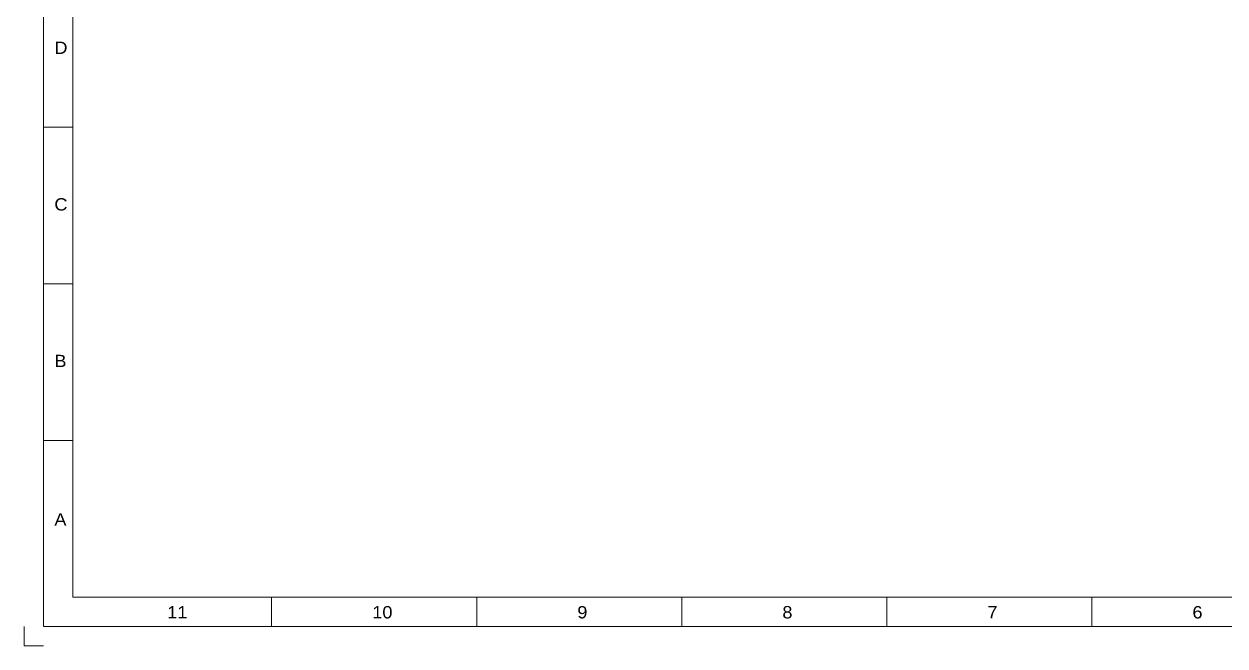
# Model space of a CAD drawing. Header units: millimetres. Extents: x 31 to 895, y 298 to 910.
# Drawn here: x 31.2 to 477.5, y 298.1 to 529.2 of the extents above; entities that cross this region are included whole.
import ezdxf

# ---------------------------------------------------------------- set-up
doc = ezdxf.new("R2010")
doc.units = ezdxf.units.MM
doc.styles.add('SLDTEXTSTYLE0', font='TXT', dxfattribs={"width": 1.1})

# ---------------------------------------------------------------- blocks, each defined once
blk = doc.blocks.new('SW_NOTE_0')
at = {"color": 0, "linetype": 'Continuous', "lineweight": 18, "insert": (0, 9.85), "char_height": 7.638, "attachment_point": 1, "style": 'SLDTEXTSTYLE0'}
blk.add_mtext('11', dxfattribs=at)
blk = doc.blocks.new('SW_NOTE_0_1')
at = {"color": 0, "linetype": 'Continuous', "lineweight": 18, "insert": (0, 9.85), "char_height": 7.638, "attachment_point": 1, "style": 'SLDTEXTSTYLE0'}
blk.add_mtext('10', dxfattribs=at)
blk = doc.blocks.new('SW_NOTE_0_2')
at = {"color": 0, "linetype": 'Continuous', "lineweight": 18, "insert": (0, 9.85), "char_height": 7.64, "attachment_point": 1, "style": 'SLDTEXTSTYLE0'}
blk.add_mtext('A', dxfattribs=at)
blk = doc.blocks.new('SW_NOTE_0_3')
at = {"color": 0, "linetype": 'Continuous', "lineweight": 18, "insert": (0, 9.85), "char_height": 7.64, "attachment_point": 1, "style": 'SLDTEXTSTYLE0'}
blk.add_mtext('B', dxfattribs=at)
blk = doc.blocks.new('SW_NOTE_0_4')
at = {"color": 0, "linetype": 'Continuous', "lineweight": 18, "insert": (0, 9.85), "char_height": 7.64, "attachment_point": 1, "style": 'SLDTEXTSTYLE0'}
blk.add_mtext('C', dxfattribs=at)
blk = doc.blocks.new('SW_NOTE_0_5')
at = {"color": 0, "linetype": 'Continuous', "lineweight": 18, "insert": (0, 9.85), "char_height": 7.64, "attachment_point": 1, "style": 'SLDTEXTSTYLE0'}
blk.add_mtext('8', dxfattribs=at)
blk = doc.blocks.new('SW_NOTE_0_6')
at = {"color": 0, "linetype": 'Continuous', "lineweight": 18, "insert": (0, 9.85), "char_height": 7.64, "attachment_point": 1, "style": 'SLDTEXTSTYLE0'}
blk.add_mtext('9', dxfattribs=at)
blk = doc.blocks.new('SW_NOTE_0_7')
at = {"color": 0, "linetype": 'Continuous', "lineweight": 18, "insert": (0, 9.85), "char_height": 7.64, "attachment_point": 1, "style": 'SLDTEXTSTYLE0'}
blk.add_mtext('7', dxfattribs=at)
blk = doc.blocks.new('SW_NOTE_0_8')
at = {"color": 0, "linetype": 'Continuous', "lineweight": 18, "insert": (0, 9.85), "char_height": 7.64, "attachment_point": 1, "style": 'SLDTEXTSTYLE0'}
blk.add_mtext('6', dxfattribs=at)
blk = doc.blocks.new('SW_NOTE_0_10')
at = {"color": 0, "linetype": 'Continuous', "lineweight": 18, "insert": (0, 9.85), "char_height": 7.64, "attachment_point": 1, "style": 'SLDTEXTSTYLE0'}
blk.add_mtext('D', dxfattribs=at)
blk = doc.blocks.new('2013 Tempates-1')
at = {"color": 7, "linetype": 'Continuous', "lineweight": 18}
for p, q in [((12.12, 1007.47), (12.12, 12.12)), ((30.31, 989.28), (30.31, 30.31)), ((30.31, 321.27), (12.12, 321.27)), ((30.31, 224.29), (12.12, 224.29)), ((30.31, 127.3), (12.12, 127.3)), ((30.31, 30.31), (1411.18, 30.31)), ((107.71, 30.31), (280.36, 30.31)), ((153.36, 12.12), (153.36, 30.31)), ((280.36, 12.12), (280.36, 30.31)), ((407.35, 12.12), (407.35, 30.31)), ((534.35, 12.12), (534.35, 30.31)), ((661.34, 12.12), (661.34, 30.31)), ((0, 0), (0, 12.12)), ((12.12, 12.12), (1429.37, 12.12)), ((0, 0), (12.12, 0))]:
    blk.add_line(p, q, dxfattribs=at)
for name, p in [('SW_NOTE_0_10', (18.8, 364.48)), ('SW_NOTE_0_4', (18.8, 267.49)), ('SW_NOTE_0_3', (18.8, 170.5)), ('SW_NOTE_0_2', (18.8, 72.3)), ('SW_NOTE_0', (88.71, 14.86)), ('SW_NOTE_0_1', (215.7, 14.86)), ('SW_NOTE_0_6', (342.7, 14.86)), ('SW_NOTE_0_5', (469.69, 14.86)), ('SW_NOTE_0_7', (596.68, 14.86)), ('SW_NOTE_0_8', (723.68, 14.86))]:
    blk.add_blockref(name, p, dxfattribs=at)

msp = doc.modelspace()

# ---------------------------------------------------------------- block references
at = {"color": 7, "linetype": 'Continuous', "xscale": 0.6000000000000001, "yscale": 0.6000000000000001, "zscale": 0.6000000000000001}
msp.add_blockref('2013 Tempates-1', (31.233, 298.117), dxfattribs=at)

doc.saveas('drawing.dxf')
